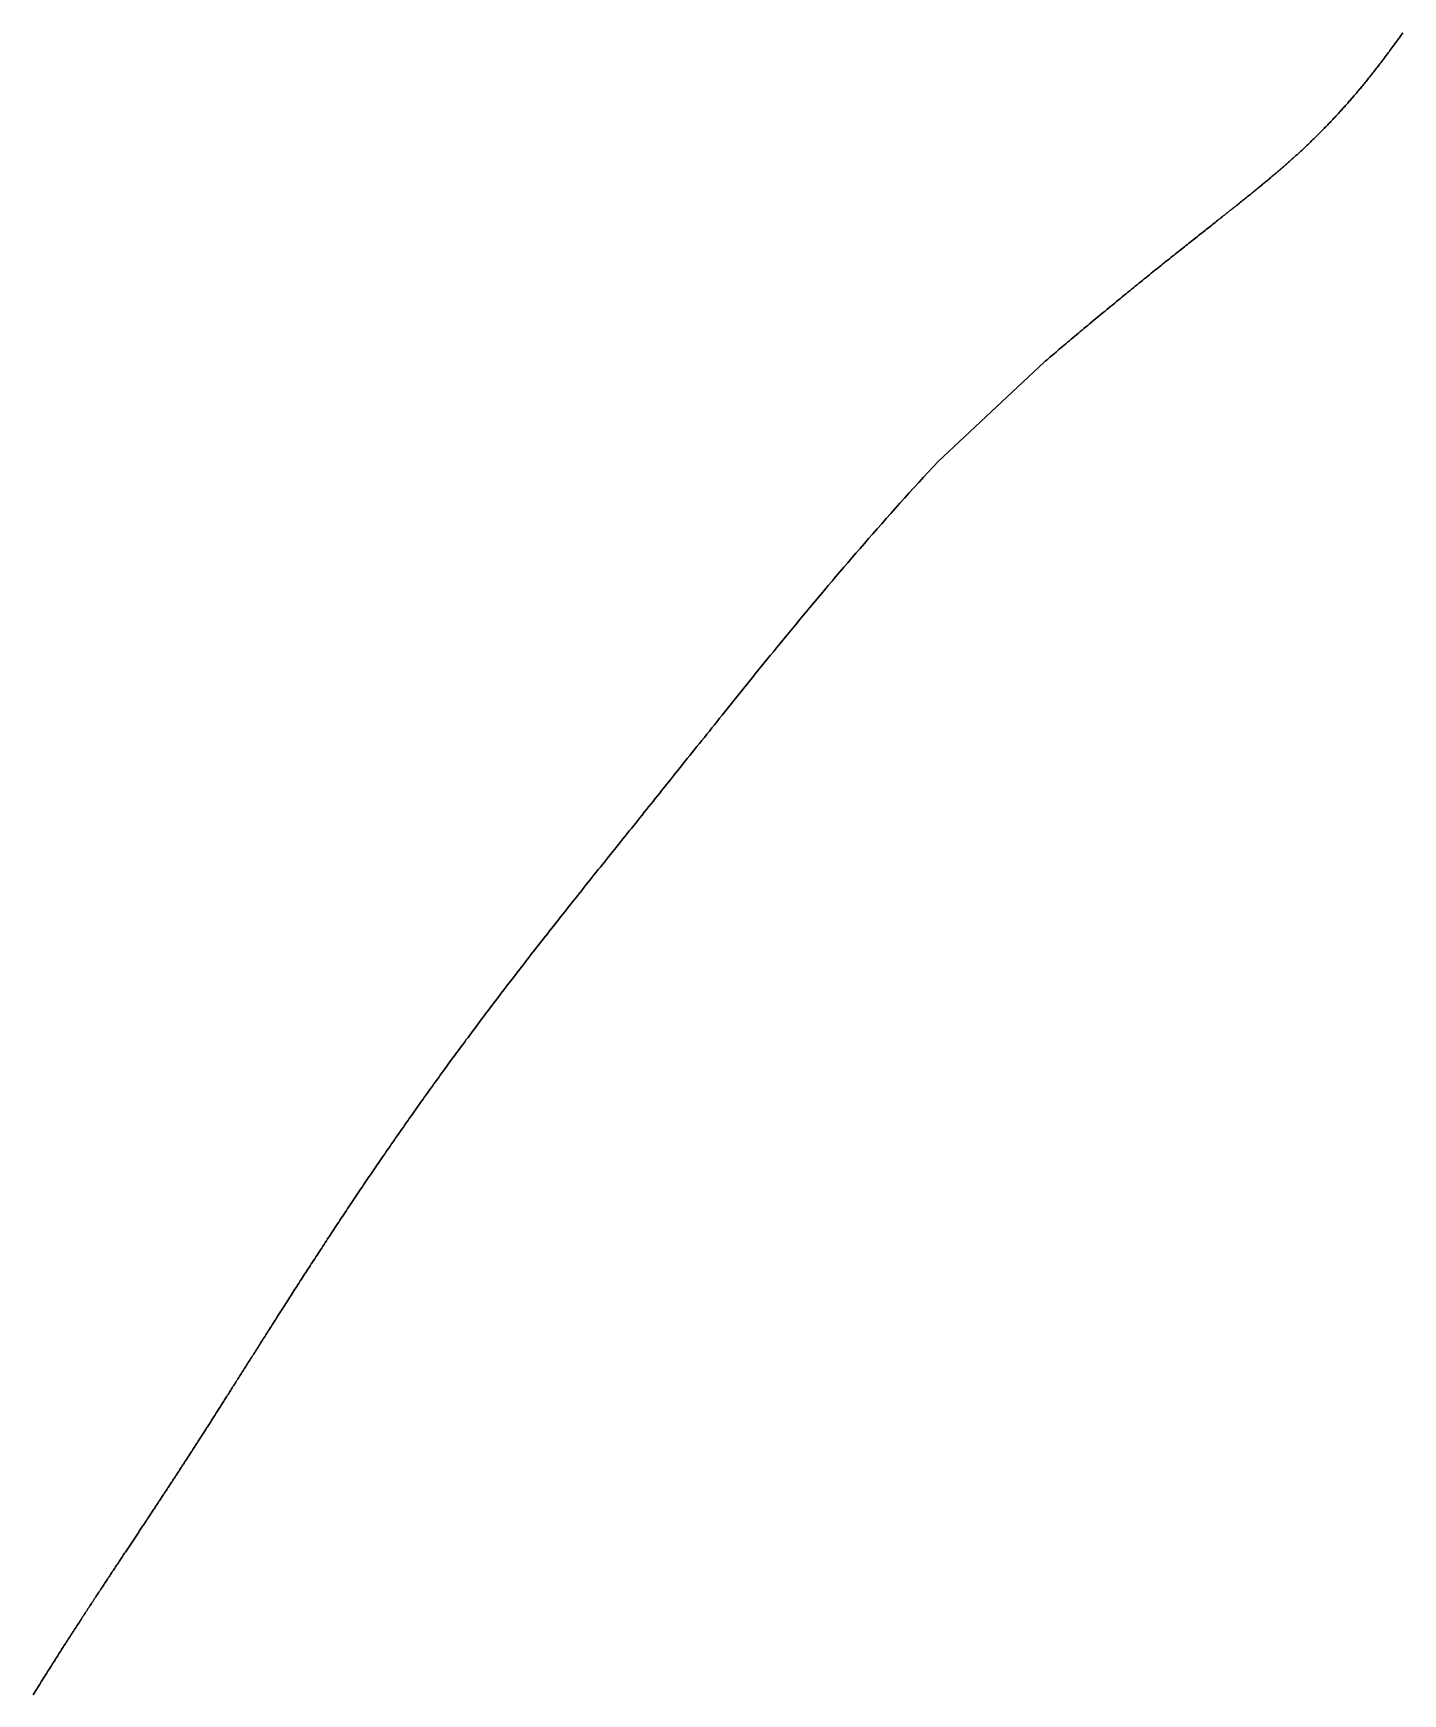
# Model space of a CAD drawing. Header units: inches. Extents: x 130170 to 284068, y 377793 to 804530.
# Drawn here: x 250802 to 250848.3, y 752117.7 to 752173.8 of the extents above; entities that cross this region are included whole.
import ezdxf

# ---------------------------------------------------------------- set-up
doc = ezdxf.new("R2010")
doc.units = ezdxf.units.IN
doc.header["$MEASUREMENT"] = 0
doc.layers.add('muni_il', color=7, linetype='Continuous')

msp = doc.modelspace()

# ---------------------------------------------------------------- linework, layer by layer
at = {"layer": 'muni_il'}
for points in [[(250848.29, 752173.815), (250848.255, 752173.767), (250848.221, 752173.719), (250848.187, 752173.671), (250848.153, 752173.624), (250848.12, 752173.577), (250848.086, 752173.531), (250848.053, 752173.485), (250848.02, 752173.44), (250847.987, 752173.394), (250847.954, 752173.35), (250847.922, 752173.305), (250847.889, 752173.261), (250847.857, 752173.218), (250847.825, 752173.175), (250847.794, 752173.132), (250847.762, 752173.09), (250847.731, 752173.047), (250847.699, 752173.006), (250847.668, 752172.965), (250847.637, 752172.923), (250847.606, 752172.883), (250847.576, 752172.843), (250847.545, 752172.803), (250847.515, 752172.763), (250847.485, 752172.724), (250847.455, 752172.685), (250847.425, 752172.646), (250847.395, 752172.608), (250847.366, 752172.57), (250847.336, 752172.533), (250847.307, 752172.495), (250847.278, 752172.458), (250847.249, 752172.421), (250847.22, 752172.385), (250847.191, 752172.349), (250847.163, 752172.313), (250847.134, 752172.277), (250847.106, 752172.242), (250847.077, 752172.207), (250847.049, 752172.172), (250847.021, 752172.138), (250846.993, 752172.104), (250846.966, 752172.07), (250846.938, 752172.036), (250846.91, 752172.003), (250846.883, 752171.97), (250846.855, 752171.937), (250846.828, 752171.904), (250846.801, 752171.871), (250846.774, 752171.839), (250846.747, 752171.807), (250846.72, 752171.776), (250846.693, 752171.744), (250846.667, 752171.713), (250846.64, 752171.682), (250846.614, 752171.651), (250846.587, 752171.62), (250846.561, 752171.59), (250846.535, 752171.56), (250846.509, 752171.529), (250846.483, 752171.5), (250846.457, 752171.47), (250846.431, 752171.441), (250846.405, 752171.411), (250846.379, 752171.382), (250846.354, 752171.353), (250846.328, 752171.325), (250846.302, 752171.296), (250846.277, 752171.268), (250846.252, 752171.24), (250846.226, 752171.212), (250846.201, 752171.184), (250846.176, 752171.156), (250846.151, 752171.129), (250846.126, 752171.102), (250846.101, 752171.074), (250846.076, 752171.047), (250846.051, 752171.021), (250846.026, 752170.994), (250846.002, 752170.967), (250845.977, 752170.941), (250845.952, 752170.915), (250845.928, 752170.888), (250845.903, 752170.862), (250845.879, 752170.837), (250845.854, 752170.811), (250845.83, 752170.785), (250845.805, 752170.76), (250845.781, 752170.734), (250845.757, 752170.709), (250845.733, 752170.684), (250845.708, 752170.659), (250845.684, 752170.634), (250845.66, 752170.609), (250845.636, 752170.585), (250845.612, 752170.56), (250845.588, 752170.536), (250845.564, 752170.511), (250845.54, 752170.487), (250845.516, 752170.463), (250845.492, 752170.439), (250845.468, 752170.415), (250845.444, 752170.391), (250845.421, 752170.367), (250845.397, 752170.344), (250845.373, 752170.32), (250845.349, 752170.297), (250845.325, 752170.273), (250845.301, 752170.25), (250845.278, 752170.227), (250845.254, 752170.203), (250845.23, 752170.18), (250845.206, 752170.157), (250845.183, 752170.134), (250845.159, 752170.111), (250845.135, 752170.088), (250845.111, 752170.065), (250845.087, 752170.043), (250845.063, 752170.02), (250845.04, 752169.997), (250845.016, 752169.975), (250844.992, 752169.952), (250844.968, 752169.93), (250844.944, 752169.907), (250844.92, 752169.885), (250844.896, 752169.862), (250844.872, 752169.84), (250844.848, 752169.818), (250844.824, 752169.795), (250844.8, 752169.773), (250844.776, 752169.751), (250844.751, 752169.728), (250844.727, 752169.706), (250844.703, 752169.684), (250844.678, 752169.662), (250844.654, 752169.64), (250844.629, 752169.617), (250844.605, 752169.595), (250844.58, 752169.573), (250844.555, 752169.551), (250844.531, 752169.529), (250844.506, 752169.507), (250844.481, 752169.484), (250844.456, 752169.462), (250844.431, 752169.44), (250844.406, 752169.418), (250844.381, 752169.395), (250844.355, 752169.373), (250844.33, 752169.351), (250844.304, 752169.328), (250844.279, 752169.306), (250844.253, 752169.284), (250844.227, 752169.261), (250844.201, 752169.239), (250844.175, 752169.216), (250844.149, 752169.194), (250844.123, 752169.171), (250844.096, 752169.148), (250844.07, 752169.126), (250844.043, 752169.103), (250844.016, 752169.08), (250843.99, 752169.057), (250843.962, 752169.034), (250843.935, 752169.011), (250843.908, 752168.988), (250843.88, 752168.965), (250843.853, 752168.942), (250843.825, 752168.919), (250843.797, 752168.895), (250843.769, 752168.872), (250843.741, 752168.848), (250843.713, 752168.824), (250843.684, 752168.801), (250843.655, 752168.777), (250843.626, 752168.753), (250843.597, 752168.729), (250843.568, 752168.705), (250843.539, 752168.681), (250843.509, 752168.656), (250843.479, 752168.632), (250843.449, 752168.607), (250843.419, 752168.582), (250843.389, 752168.558), (250843.358, 752168.533), (250843.327, 752168.508), (250843.296, 752168.482), (250843.265, 752168.457), (250843.234, 752168.432), (250843.202, 752168.406), (250843.171, 752168.38), (250843.139, 752168.354), (250843.106, 752168.328), (250843.074, 752168.302), (250843.041, 752168.276), (250843.008, 752168.249), (250842.975, 752168.223), (250842.942, 752168.196), (250842.908, 752168.169), (250842.874, 752168.142), (250842.84, 752168.114), (250842.806, 752168.087), (250842.771, 752168.059), (250842.736, 752168.032), (250842.701, 752168.004), (250842.666, 752167.976), (250842.63, 752167.947), (250842.595, 752167.919), (250842.559, 752167.89), (250842.522, 752167.861), (250842.486, 752167.832), (250842.449, 752167.803), (250842.412, 752167.773), (250842.374, 752167.743), (250842.336, 752167.713), (250842.298, 752167.683), (250842.26, 752167.653), (250842.221, 752167.622), (250842.183, 752167.591), (250842.143, 752167.56), (250842.104, 752167.529), (250842.064, 752167.498), (250842.024, 752167.466), (250841.984, 752167.434), (250841.943, 752167.402), (250841.902, 752167.369), (250841.861, 752167.336), (250841.819, 752167.303), (250841.777, 752167.27), (250841.735, 752167.237), (250841.692, 752167.203), (250841.649, 752167.169), (250841.605, 752167.135), (250841.562, 752167.1), (250841.518, 752167.065), (250841.474, 752167.03), (250841.429, 752166.995), (250841.384, 752166.959), (250841.338, 752166.923), (250841.292, 752166.886), (250841.246, 752166.85), (250841.2, 752166.813), (250841.153, 752166.775), (250841.105, 752166.738), (250841.058, 752166.7), (250841.01, 752166.662), (250840.961, 752166.623), (250840.912, 752166.584), (250840.863, 752166.545), (250840.813, 752166.505), (250840.763, 752166.466), (250840.712, 752166.425), (250840.662, 752166.385), (250840.61, 752166.344), (250840.558, 752166.302), (250840.506, 752166.26), (250840.454, 752166.218), (250840.4, 752166.176), (250840.347, 752166.133), (250840.293, 752166.09), (250840.239, 752166.046), (250840.184, 752166.002), (250840.129, 752165.958), (250840.073, 752165.913), (250840.017, 752165.868), (250839.96, 752165.823), (250839.903, 752165.777), (250839.846, 752165.73), (250839.788, 752165.684), (250839.73, 752165.637), (250839.671, 752165.589), (250839.612, 752165.541), (250839.553, 752165.493), (250839.493, 752165.445), (250839.433, 752165.396), (250839.372, 752165.347), (250839.311, 752165.297), (250839.249, 752165.247), (250839.187, 752165.197), (250839.125, 752165.146), (250839.063, 752165.095), (250839, 752165.044), (250838.937, 752164.992), (250838.873, 752164.941), (250838.81, 752164.888), (250838.746, 752164.836), (250838.681, 752164.784), (250838.617, 752164.731), (250838.552, 752164.678), (250838.487, 752164.624), (250838.422, 752164.571), (250838.357, 752164.517), (250838.292, 752164.464), (250838.227, 752164.41), (250838.161, 752164.356), (250838.096, 752164.302), (250838.031, 752164.248), (250837.965, 752164.194), (250837.9, 752164.14), (250837.835, 752164.086), (250837.77, 752164.032), (250837.706, 752163.979), (250837.641, 752163.925), (250837.577, 752163.872), (250837.513, 752163.819), (250837.45, 752163.766), (250837.387, 752163.713), (250837.324, 752163.661), (250837.262, 752163.609), (250837.201, 752163.557), (250837.14, 752163.506), (250837.079, 752163.455), (250837.02, 752163.405), (250836.961, 752163.355), (250836.902, 752163.306), (250836.845, 752163.257), (250836.788, 752163.209), (250836.732, 752163.162), (250836.677, 752163.115), (250836.622, 752163.069), (250836.569, 752163.023), (250836.516, 752162.978), (250836.465, 752162.934), (250836.414, 752162.89), (250836.363, 752162.847), (250836.314, 752162.805), (250836.265, 752162.763), (250836.217, 752162.721), (250836.17, 752162.681), (250832.588, 752159.326), (250832.257, 752158.97), (250832.093, 752158.792), (250831.93, 752158.615), (250831.768, 752158.438), (250831.608, 752158.261), (250831.449, 752158.085), (250831.291, 752157.91), (250831.135, 752157.736), (250830.98, 752157.563), (250830.828, 752157.391), (250830.677, 752157.22), (250830.527, 752157.05), (250830.38, 752156.882), (250830.234, 752156.716), (250830.09, 752156.55), (250829.947, 752156.386), (250829.807, 752156.224), (250829.668, 752156.063), (250829.531, 752155.903), (250829.395, 752155.746), (250829.262, 752155.589), (250829.13, 752155.434), (250828.999, 752155.281), (250828.871, 752155.129), (250828.744, 752154.978), (250828.619, 752154.83), (250828.495, 752154.682), (250828.373, 752154.536), (250828.252, 752154.392), (250828.133, 752154.249), (250828.015, 752154.107), (250827.899, 752153.967), (250827.784, 752153.828), (250827.67, 752153.691), (250827.558, 752153.555), (250827.447, 752153.42), (250827.338, 752153.287), (250827.23, 752153.155), (250827.122, 752153.024), (250827.017, 752152.894), (250826.912, 752152.766), (250826.809, 752152.639), (250826.706, 752152.513), (250826.605, 752152.388), (250826.505, 752152.264), (250826.405, 752152.142), (250826.307, 752152.02), (250826.21, 752151.9), (250826.114, 752151.781), (250826.018, 752151.662), (250825.924, 752151.545), (250825.83, 752151.429), (250825.737, 752151.314), (250825.645, 752151.199), (250825.554, 752151.086), (250825.464, 752150.973), (250825.374, 752150.862), (250825.285, 752150.751), (250825.197, 752150.641), (250825.11, 752150.532), (250825.023, 752150.423), (250824.937, 752150.316), (250824.851, 752150.209), (250824.766, 752150.103), (250824.682, 752149.998), (250824.598, 752149.893), (250824.515, 752149.789), (250824.433, 752149.686), (250824.35, 752149.584), (250824.269, 752149.482), (250824.188, 752149.38), (250824.107, 752149.28), (250824.027, 752149.18), (250823.948, 752149.08), (250823.868, 752148.981), (250823.79, 752148.883), (250823.711, 752148.785), (250823.633, 752148.688), (250823.556, 752148.591), (250823.479, 752148.495), (250823.402, 752148.399), (250823.325, 752148.304), (250823.249, 752148.209), (250823.173, 752148.114), (250823.098, 752148.02), (250823.023, 752147.927), (250822.948, 752147.833), (250822.874, 752147.741), (250822.8, 752147.648), (250822.726, 752147.556), (250822.653, 752147.465), (250822.579, 752147.373), (250822.506, 752147.282), (250822.434, 752147.192), (250822.361, 752147.102), (250822.289, 752147.012), (250822.217, 752146.922), (250822.145, 752146.833), (250822.074, 752146.744), (250822.003, 752146.655), (250821.932, 752146.567), (250821.861, 752146.479), (250821.791, 752146.391), (250821.721, 752146.303), (250821.651, 752146.216), (250821.581, 752146.129), (250821.511, 752146.042), (250821.442, 752145.956), (250821.373, 752145.869), (250821.304, 752145.783), (250821.235, 752145.698), (250821.167, 752145.612), (250821.098, 752145.527), (250821.03, 752145.441), (250820.962, 752145.357), (250820.894, 752145.272), (250820.827, 752145.187), (250820.759, 752145.103), (250820.692, 752145.019), (250820.625, 752144.935), (250820.559, 752144.851), (250820.492, 752144.768), (250820.425, 752144.684), (250820.359, 752144.601), (250820.293, 752144.518), (250820.227, 752144.435), (250820.162, 752144.353), (250820.096, 752144.27), (250820.031, 752144.188), (250819.966, 752144.105), (250819.901, 752144.023), (250819.836, 752143.942), (250819.771, 752143.86), (250819.707, 752143.778), (250819.643, 752143.697), (250819.579, 752143.616), (250819.515, 752143.535), (250819.451, 752143.454), (250819.387, 752143.373), (250819.324, 752143.292), (250819.261, 752143.212), (250819.197, 752143.131), (250819.135, 752143.051), (250819.072, 752142.971), (250819.009, 752142.891), (250818.947, 752142.811), (250818.884, 752142.731), (250818.822, 752142.652), (250818.761, 752142.572), (250818.699, 752142.493), (250818.637, 752142.413), (250818.576, 752142.334), (250818.514, 752142.255), (250818.453, 752142.176), (250818.392, 752142.098), (250818.332, 752142.019), (250818.271, 752141.94), (250818.211, 752141.862), (250818.15, 752141.784), (250818.09, 752141.705), (250818.03, 752141.627), (250817.97, 752141.549), (250817.911, 752141.471), (250817.851, 752141.393), (250817.792, 752141.316), (250817.733, 752141.238), (250817.674, 752141.16), (250817.615, 752141.083), (250817.556, 752141.006), (250817.497, 752140.928), (250817.439, 752140.851), (250817.381, 752140.774), (250817.323, 752140.697), (250817.265, 752140.62), (250817.207, 752140.544), (250817.149, 752140.467), (250817.092, 752140.39), (250817.035, 752140.314), (250816.977, 752140.238), (250816.92, 752140.161), (250816.863, 752140.085), (250816.807, 752140.009), (250816.75, 752139.933), (250816.694, 752139.857), (250816.637, 752139.781), (250816.581, 752139.705), (250816.525, 752139.63), (250816.469, 752139.554), (250816.414, 752139.479), (250816.358, 752139.403), (250816.303, 752139.328), (250816.248, 752139.253), (250816.192, 752139.178), (250816.137, 752139.103), (250816.083, 752139.028), (250816.028, 752138.953), (250815.974, 752138.878), (250815.919, 752138.803), (250815.865, 752138.729), (250815.811, 752138.654), (250815.757, 752138.58), (250815.703, 752138.505), (250815.65, 752138.431), (250815.596, 752138.357), (250815.543, 752138.283), (250815.49, 752138.209), (250815.437, 752138.135), (250815.384, 752138.062), (250815.331, 752137.988), (250815.278, 752137.914), (250815.226, 752137.841), (250815.174, 752137.768), (250815.122, 752137.694), (250815.07, 752137.621), (250815.018, 752137.548), (250814.966, 752137.475), (250814.915, 752137.403), (250814.863, 752137.33), (250814.812, 752137.257), (250814.761, 752137.185), (250814.71, 752137.112), (250814.659, 752137.04), (250814.609, 752136.968), (250814.558, 752136.896), (250814.508, 752136.824), (250814.457, 752136.752), (250814.407, 752136.681), (250814.358, 752136.609), (250814.308, 752136.538), (250814.258, 752136.466), (250814.209, 752136.395), (250814.16, 752136.324), (250814.111, 752136.253), (250814.062, 752136.183), (250814.013, 752136.112), (250813.964, 752136.041), (250813.916, 752135.971), (250813.867, 752135.901), (250813.819, 752135.831), (250813.771, 752135.761), (250813.724, 752135.691), (250813.676, 752135.621), (250813.628, 752135.552), (250813.581, 752135.483), (250813.534, 752135.414), (250813.487, 752135.344), (250813.44, 752135.276), (250813.393, 752135.207), (250813.347, 752135.138), (250813.301, 752135.07), (250813.254, 752135.002), (250813.208, 752134.934), (250813.163, 752134.866), (250813.117, 752134.798), (250813.071, 752134.731), (250813.026, 752134.663), (250812.981, 752134.596), (250812.936, 752134.529), (250812.891, 752134.463), (250812.847, 752134.396), (250812.802, 752134.329), (250812.758, 752134.263), (250812.714, 752134.197), (250812.67, 752134.131), (250812.626, 752134.066), (250812.582, 752134), (250812.539, 752133.935), (250812.496, 752133.87), (250812.453, 752133.805), (250812.41, 752133.74), (250812.367, 752133.676), (250812.325, 752133.612), (250812.282, 752133.548), (250812.24, 752133.484), (250812.198, 752133.42), (250812.156, 752133.357), (250812.115, 752133.294), (250812.073, 752133.231), (250812.032, 752133.168), (250811.991, 752133.106), (250811.95, 752133.044), (250811.909, 752132.982), (250811.869, 752132.92), (250811.829, 752132.858), (250811.789, 752132.797), (250811.749, 752132.736), (250811.709, 752132.675), (250811.669, 752132.614), (250811.63, 752132.554), (250811.591, 752132.494), (250811.552, 752132.434), (250811.513, 752132.374), (250811.474, 752132.315), (250811.435, 752132.255), (250811.397, 752132.197), (250811.359, 752132.138), (250811.321, 752132.079), (250811.284, 752132.021), (250811.246, 752131.963), (250811.209, 752131.905), (250811.171, 752131.848), (250811.134, 752131.791), (250811.098, 752131.734), (250811.061, 752131.677), (250811.025, 752131.621), (250810.988, 752131.564), (250810.952, 752131.508), (250810.916, 752131.453), (250810.881, 752131.397), (250810.845, 752131.342), (250810.81, 752131.287), (250810.775, 752131.232), (250810.74, 752131.178), (250810.705, 752131.124), (250810.67, 752131.07), (250810.636, 752131.016), (250810.602, 752130.963), (250810.568, 752130.91), (250810.534, 752130.857), (250810.5, 752130.804), (250810.467, 752130.752), (250810.433, 752130.7), (250810.4, 752130.648), (250810.367, 752130.596), (250810.334, 752130.545), (250810.302, 752130.494), (250810.269, 752130.443), (250810.237, 752130.392), (250810.205, 752130.342), (250810.173, 752130.292), (250810.141, 752130.242), (250810.11, 752130.192), (250810.078, 752130.143), (250810.047, 752130.094), (250810.016, 752130.045), (250809.985, 752129.996), (250809.954, 752129.948), (250809.924, 752129.9), (250809.893, 752129.852), (250809.863, 752129.804), (250809.833, 752129.757), (250809.803, 752129.71), (250809.773, 752129.663), (250809.744, 752129.616), (250809.714, 752129.57), (250809.685, 752129.524), (250809.656, 752129.478), (250809.627, 752129.432), (250809.598, 752129.387), (250809.569, 752129.342), (250809.541, 752129.297), (250809.512, 752129.252), (250809.484, 752129.207), (250809.456, 752129.163), (250809.428, 752129.119), (250809.4, 752129.075), (250809.373, 752129.032), (250809.345, 752128.988), (250809.318, 752128.945), (250809.291, 752128.902), (250809.264, 752128.86), (250809.237, 752128.817), (250809.21, 752128.775), (250809.183, 752128.733), (250809.157, 752128.691), (250809.131, 752128.649), (250809.104, 752128.608), (250809.078, 752128.567), (250809.052, 752128.526), (250809.026, 752128.485), (250809.001, 752128.444), (250808.975, 752128.404), (250808.95, 752128.364), (250808.924, 752128.324), (250808.899, 752128.284), (250808.874, 752128.244), (250808.849, 752128.205), (250808.824, 752128.166), (250808.799, 752128.126), (250808.775, 752128.088), (250808.75, 752128.049), (250808.726, 752128.011), (250808.702, 752127.972), (250808.677, 752127.934), (250808.653, 752127.896), (250808.629, 752127.858), (250808.605, 752127.821), (250808.582, 752127.783), (250808.558, 752127.746), (250808.535, 752127.709), (250808.511, 752127.672), (250808.488, 752127.635), (250808.465, 752127.599), (250808.441, 752127.562), (250808.418, 752127.526), (250808.395, 752127.49), (250808.372, 752127.454), (250808.35, 752127.418), (250808.327, 752127.382), (250808.305, 752127.347), (250808.282, 752127.311), (250808.26, 752127.276), (250808.237, 752127.241), (250808.215, 752127.206), (250808.193, 752127.171), (250808.171, 752127.136), (250808.149, 752127.102), (250808.127, 752127.067), (250808.105, 752127.033), (250808.083, 752126.999), (250808.061, 752126.965), (250808.04, 752126.931), (250808.018, 752126.897), (250807.996, 752126.863), (250807.975, 752126.83), (250807.954, 752126.796), (250807.932, 752126.763), (250807.911, 752126.729), (250807.89, 752126.696), (250807.869, 752126.663), (250807.848, 752126.63), (250807.827, 752126.597), (250807.806, 752126.565), (250807.785, 752126.532), (250807.764, 752126.499), (250807.743, 752126.467), (250807.722, 752126.434), (250807.701, 752126.402), (250807.681, 752126.37), (250807.66, 752126.338), (250807.64, 752126.306), (250807.619, 752126.274), (250807.599, 752126.242), (250807.578, 752126.21), (250807.558, 752126.178), (250807.537, 752126.147), (250807.517, 752126.115), (250807.497, 752126.084), (250807.476, 752126.052), (250807.456, 752126.021), (250807.436, 752125.989), (250807.416, 752125.958), (250807.396, 752125.927), (250807.376, 752125.896), (250807.355, 752125.865), (250807.335, 752125.834), (250807.315, 752125.803), (250807.295, 752125.772), (250807.275, 752125.741), (250807.255, 752125.71), (250807.235, 752125.679), (250807.216, 752125.648), (250807.196, 752125.617), (250807.176, 752125.587), (250807.156, 752125.556), (250807.136, 752125.525), (250807.116, 752125.495), (250807.096, 752125.464), (250807.076, 752125.434), (250807.057, 752125.403), (250807.037, 752125.373), (250807.017, 752125.342), (250806.997, 752125.312), (250806.977, 752125.281), (250806.957, 752125.251), (250806.938, 752125.22), (250806.918, 752125.19), (250806.898, 752125.16), (250806.878, 752125.129), (250806.858, 752125.099), (250806.838, 752125.068), (250806.819, 752125.038), (250806.799, 752125.008), (250806.779, 752124.977), (250806.759, 752124.947), (250806.739, 752124.917), (250806.72, 752124.886), (250806.7, 752124.856), (250806.68, 752124.826), (250806.66, 752124.795), (250806.64, 752124.765), (250806.62, 752124.734), (250806.6, 752124.704), (250806.58, 752124.673), (250806.56, 752124.643), (250806.54, 752124.612), (250806.52, 752124.582), (250806.5, 752124.551), (250806.48, 752124.521), (250806.46, 752124.49), (250806.44, 752124.46), (250806.42, 752124.429), (250806.4, 752124.398), (250806.379, 752124.368), (250806.359, 752124.337), (250806.339, 752124.306), (250806.319, 752124.275), (250806.298, 752124.245), (250806.278, 752124.214), (250806.258, 752124.183), (250806.237, 752124.152), (250806.217, 752124.121), (250806.196, 752124.09), (250806.176, 752124.059), (250806.155, 752124.027), (250806.135, 752123.996), (250806.114, 752123.965), (250806.093, 752123.934), (250806.073, 752123.902), (250806.052, 752123.871), (250806.031, 752123.84), (250806.01, 752123.808), (250805.989, 752123.776), (250805.968, 752123.745), (250805.948, 752123.713), (250805.927, 752123.681), (250805.905, 752123.65), (250805.884, 752123.618), (250805.863, 752123.586), (250805.842, 752123.554), (250805.821, 752123.522), (250805.8, 752123.49), (250805.778, 752123.457), (250805.757, 752123.425), (250805.735, 752123.393), (250805.714, 752123.36), (250805.692, 752123.328), (250805.671, 752123.295), (250805.649, 752123.263), (250805.627, 752123.23), (250805.605, 752123.197), (250805.584, 752123.164), (250805.562, 752123.131), (250805.54, 752123.098), (250805.518, 752123.065), (250805.496, 752123.032), (250805.474, 752122.998), (250805.452, 752122.965), (250805.429, 752122.932), (250805.407, 752122.898), (250805.385, 752122.864), (250805.362, 752122.831), (250805.34, 752122.797), (250805.317, 752122.763), (250805.295, 752122.729), (250805.272, 752122.694), (250805.249, 752122.66), (250805.226, 752122.626), (250805.204, 752122.592), (250805.181, 752122.557), (250805.158, 752122.522), (250805.135, 752122.488), (250805.112, 752122.453), (250805.088, 752122.418), (250805.065, 752122.383), (250805.042, 752122.348), (250805.018, 752122.312), (250804.995, 752122.277), (250804.971, 752122.242), (250804.948, 752122.206), (250804.924, 752122.17), (250804.9, 752122.135), (250804.876, 752122.099), (250804.853, 752122.062), (250804.829, 752122.026), (250804.805, 752121.99), (250804.781, 752121.954), (250804.756, 752121.917), (250804.732, 752121.881), (250804.708, 752121.844), (250804.683, 752121.807), (250804.659, 752121.77), (250804.634, 752121.733), (250804.61, 752121.696), (250804.585, 752121.658), (250804.56, 752121.621), (250804.535, 752121.583), (250804.51, 752121.545), (250804.485, 752121.508), (250804.46, 752121.47), (250804.435, 752121.431), (250804.41, 752121.393), (250804.384, 752121.355), (250804.359, 752121.316), (250804.334, 752121.278), (250804.308, 752121.239), (250804.282, 752121.2), (250804.257, 752121.161), (250804.231, 752121.122), (250804.205, 752121.082), (250804.179, 752121.043), (250804.153, 752121.003), (250804.126, 752120.963), (250804.1, 752120.923), (250804.074, 752120.883), (250804.048, 752120.843), (250804.021, 752120.803), (250803.994, 752120.762), (250803.968, 752120.721), (250803.941, 752120.68), (250803.914, 752120.639), (250803.887, 752120.598), (250803.86, 752120.557), (250803.833, 752120.515), (250803.806, 752120.474), (250803.779, 752120.432), (250803.751, 752120.39), (250803.724, 752120.348), (250803.696, 752120.306), (250803.669, 752120.263), (250803.641, 752120.221), (250803.613, 752120.178), (250803.585, 752120.135), (250803.557, 752120.092), (250803.529, 752120.048), (250803.501, 752120.005), (250803.473, 752119.961), (250803.444, 752119.918), (250803.416, 752119.874), (250803.387, 752119.829), (250803.358, 752119.785), (250803.33, 752119.741), (250803.301, 752119.696), (250803.272, 752119.651), (250803.243, 752119.606), (250803.214, 752119.561), (250803.184, 752119.515), (250803.155, 752119.469), (250803.126, 752119.424), (250803.096, 752119.378), (250803.066, 752119.332), (250803.037, 752119.285), (250803.007, 752119.238), (250802.977, 752119.192), (250802.947, 752119.145), (250802.917, 752119.097), (250802.887, 752119.05), (250802.856, 752119.002), (250802.826, 752118.955), (250802.795, 752118.907), (250802.765, 752118.858), (250802.734, 752118.81), (250802.703, 752118.761), (250802.672, 752118.712), (250802.641, 752118.663), (250802.61, 752118.614), (250802.579, 752118.565), (250802.547, 752118.515), (250802.516, 752118.465), (250802.484, 752118.415), (250802.453, 752118.364), (250802.421, 752118.314), (250802.389, 752118.263), (250802.357, 752118.212), (250802.325, 752118.161), (250802.292, 752118.109), (250802.26, 752118.057), (250802.228, 752118.005), (250802.195, 752117.953), (250802.162, 752117.9), (250802.13, 752117.848), (250802.097, 752117.795), (250802.064, 752117.742), (250802.031, 752117.688), (250801.998, 752117.635)], [(250801.998, 752117.635), (250802.031, 752117.688), (250802.064, 752117.742), (250802.097, 752117.795), (250802.13, 752117.848), (250802.162, 752117.9), (250802.195, 752117.953), (250802.228, 752118.005), (250802.26, 752118.057), (250802.292, 752118.109), (250802.325, 752118.161), (250802.357, 752118.212), (250802.389, 752118.263), (250802.421, 752118.314), (250802.453, 752118.364), (250802.484, 752118.415), (250802.516, 752118.465), (250802.547, 752118.515), (250802.579, 752118.565), (250802.61, 752118.614), (250802.641, 752118.663), (250802.672, 752118.712), (250802.703, 752118.761), (250802.734, 752118.81), (250802.765, 752118.858), (250802.795, 752118.907), (250802.826, 752118.955), (250802.856, 752119.002), (250802.887, 752119.05), (250802.917, 752119.097), (250802.947, 752119.145), (250802.977, 752119.192), (250803.007, 752119.238), (250803.037, 752119.285), (250803.066, 752119.332), (250803.096, 752119.378), (250803.126, 752119.424), (250803.155, 752119.469), (250803.184, 752119.515), (250803.214, 752119.561), (250803.243, 752119.606), (250803.272, 752119.651), (250803.301, 752119.696), (250803.33, 752119.741), (250803.358, 752119.785), (250803.387, 752119.829), (250803.416, 752119.874), (250803.444, 752119.918), (250803.473, 752119.961), (250803.501, 752120.005), (250803.529, 752120.048), (250803.557, 752120.092), (250803.585, 752120.135), (250803.613, 752120.178), (250803.641, 752120.221), (250803.669, 752120.263), (250803.696, 752120.306), (250803.724, 752120.348), (250803.751, 752120.39), (250803.779, 752120.432), (250803.806, 752120.474), (250803.833, 752120.515), (250803.86, 752120.557), (250803.887, 752120.598), (250803.914, 752120.639), (250803.941, 752120.68), (250803.968, 752120.721), (250803.994, 752120.762), (250804.021, 752120.803), (250804.048, 752120.843), (250804.074, 752120.883), (250804.1, 752120.923), (250804.126, 752120.963), (250804.153, 752121.003), (250804.179, 752121.043), (250804.205, 752121.082), (250804.231, 752121.122), (250804.257, 752121.161), (250804.282, 752121.2), (250804.308, 752121.239), (250804.334, 752121.278), (250804.359, 752121.316), (250804.384, 752121.355), (250804.41, 752121.393), (250804.435, 752121.431), (250804.46, 752121.47), (250804.485, 752121.508), (250804.51, 752121.545), (250804.535, 752121.583), (250804.56, 752121.621), (250804.585, 752121.658), (250804.61, 752121.696), (250804.634, 752121.733), (250804.659, 752121.77), (250804.683, 752121.807), (250804.708, 752121.844), (250804.732, 752121.881), (250804.756, 752121.917), (250804.781, 752121.954), (250804.805, 752121.99), (250804.829, 752122.026), (250804.853, 752122.062), (250804.876, 752122.099), (250804.9, 752122.135), (250804.924, 752122.17), (250804.948, 752122.206), (250804.971, 752122.242), (250804.995, 752122.277), (250805.018, 752122.312), (250805.042, 752122.348), (250805.065, 752122.383), (250805.088, 752122.418), (250805.112, 752122.453), (250805.135, 752122.488), (250805.158, 752122.522), (250805.181, 752122.557), (250805.204, 752122.592), (250805.226, 752122.626), (250805.249, 752122.66), (250805.272, 752122.694), (250805.295, 752122.729), (250805.317, 752122.763), (250805.34, 752122.797), (250805.362, 752122.831), (250805.385, 752122.864), (250805.407, 752122.898), (250805.429, 752122.932), (250805.452, 752122.965), (250805.474, 752122.998), (250805.496, 752123.032), (250805.518, 752123.065), (250805.54, 752123.098), (250805.562, 752123.131), (250805.584, 752123.164), (250805.605, 752123.197), (250805.627, 752123.23), (250805.649, 752123.263), (250805.671, 752123.295), (250805.692, 752123.328), (250805.714, 752123.36), (250805.735, 752123.393), (250805.757, 752123.425), (250805.778, 752123.457), (250805.8, 752123.49), (250805.821, 752123.522), (250805.842, 752123.554), (250805.863, 752123.586), (250805.884, 752123.618), (250805.905, 752123.65), (250805.927, 752123.681), (250805.948, 752123.713), (250805.968, 752123.745), (250805.989, 752123.776), (250806.01, 752123.808), (250806.031, 752123.84), (250806.052, 752123.871), (250806.073, 752123.902), (250806.093, 752123.934), (250806.114, 752123.965), (250806.135, 752123.996), (250806.155, 752124.027), (250806.176, 752124.059), (250806.196, 752124.09), (250806.217, 752124.121), (250806.237, 752124.152), (250806.258, 752124.183), (250806.278, 752124.214), (250806.298, 752124.245), (250806.319, 752124.275), (250806.339, 752124.306), (250806.359, 752124.337), (250806.379, 752124.368), (250806.4, 752124.398), (250806.42, 752124.429), (250806.44, 752124.46), (250806.46, 752124.49), (250806.48, 752124.521), (250806.5, 752124.551), (250806.52, 752124.582), (250806.54, 752124.612), (250806.56, 752124.643), (250806.58, 752124.673), (250806.6, 752124.704), (250806.62, 752124.734), (250806.64, 752124.765), (250806.66, 752124.795), (250806.68, 752124.826), (250806.7, 752124.856), (250806.72, 752124.886), (250806.739, 752124.917), (250806.759, 752124.947), (250806.779, 752124.977), (250806.799, 752125.008), (250806.819, 752125.038), (250806.838, 752125.068), (250806.858, 752125.099), (250806.878, 752125.129), (250806.898, 752125.16), (250806.918, 752125.19), (250806.938, 752125.22), (250806.957, 752125.251), (250806.977, 752125.281), (250806.997, 752125.312), (250807.017, 752125.342), (250807.037, 752125.373), (250807.057, 752125.403), (250807.076, 752125.434), (250807.096, 752125.464), (250807.116, 752125.495), (250807.136, 752125.525), (250807.156, 752125.556), (250807.176, 752125.587), (250807.196, 752125.617), (250807.216, 752125.648), (250807.235, 752125.679), (250807.255, 752125.71), (250807.275, 752125.741), (250807.295, 752125.772), (250807.315, 752125.803), (250807.335, 752125.834), (250807.355, 752125.865), (250807.376, 752125.896), (250807.396, 752125.927), (250807.416, 752125.958), (250807.436, 752125.989), (250807.456, 752126.021), (250807.476, 752126.052), (250807.497, 752126.084), (250807.517, 752126.115), (250807.537, 752126.147), (250807.558, 752126.178), (250807.578, 752126.21), (250807.599, 752126.242), (250807.619, 752126.274), (250807.64, 752126.306), (250807.66, 752126.338), (250807.681, 752126.37), (250807.701, 752126.402), (250807.722, 752126.434), (250807.743, 752126.467), (250807.764, 752126.499), (250807.785, 752126.532), (250807.806, 752126.565), (250807.827, 752126.597), (250807.848, 752126.63), (250807.869, 752126.663), (250807.89, 752126.696), (250807.911, 752126.729), (250807.932, 752126.763), (250807.954, 752126.796), (250807.975, 752126.83), (250807.996, 752126.863), (250808.018, 752126.897), (250808.04, 752126.931), (250808.061, 752126.965), (250808.083, 752126.999), (250808.105, 752127.033), (250808.127, 752127.067), (250808.149, 752127.102), (250808.171, 752127.136), (250808.193, 752127.171), (250808.215, 752127.206), (250808.237, 752127.241), (250808.26, 752127.276), (250808.282, 752127.311), (250808.305, 752127.347), (250808.327, 752127.382), (250808.35, 752127.418), (250808.372, 752127.454), (250808.395, 752127.49), (250808.418, 752127.526), (250808.441, 752127.562), (250808.465, 752127.599), (250808.488, 752127.635), (250808.511, 752127.672), (250808.535, 752127.709), (250808.558, 752127.746), (250808.582, 752127.783), (250808.605, 752127.821), (250808.629, 752127.858), (250808.653, 752127.896), (250808.677, 752127.934), (250808.702, 752127.972), (250808.726, 752128.011), (250808.75, 752128.049), (250808.775, 752128.088), (250808.799, 752128.126), (250808.824, 752128.166), (250808.849, 752128.205), (250808.874, 752128.244), (250808.899, 752128.284), (250808.924, 752128.324), (250808.95, 752128.364), (250808.975, 752128.404), (250809.001, 752128.444), (250809.026, 752128.485), (250809.052, 752128.526), (250809.078, 752128.567), (250809.104, 752128.608), (250809.131, 752128.649), (250809.157, 752128.691), (250809.183, 752128.733), (250809.21, 752128.775), (250809.237, 752128.817), (250809.264, 752128.86), (250809.291, 752128.902), (250809.318, 752128.945), (250809.345, 752128.988), (250809.373, 752129.032), (250809.4, 752129.075), (250809.428, 752129.119), (250809.456, 752129.163), (250809.484, 752129.207), (250809.512, 752129.252), (250809.541, 752129.297), (250809.569, 752129.342), (250809.598, 752129.387), (250809.627, 752129.432), (250809.656, 752129.478), (250809.685, 752129.524), (250809.714, 752129.57), (250809.744, 752129.616), (250809.773, 752129.663), (250809.803, 752129.71), (250809.833, 752129.757), (250809.863, 752129.804), (250809.893, 752129.852), (250809.924, 752129.9), (250809.954, 752129.948), (250809.985, 752129.996), (250810.016, 752130.045), (250810.047, 752130.094), (250810.078, 752130.143), (250810.11, 752130.192), (250810.141, 752130.242), (250810.173, 752130.292), (250810.205, 752130.342), (250810.237, 752130.392), (250810.269, 752130.443), (250810.302, 752130.494), (250810.334, 752130.545), (250810.367, 752130.596), (250810.4, 752130.648), (250810.433, 752130.7), (250810.467, 752130.752), (250810.5, 752130.804), (250810.534, 752130.857), (250810.568, 752130.91), (250810.602, 752130.963), (250810.636, 752131.016), (250810.67, 752131.07), (250810.705, 752131.124), (250810.74, 752131.178), (250810.775, 752131.232), (250810.81, 752131.287), (250810.845, 752131.342), (250810.881, 752131.397), (250810.916, 752131.453), (250810.952, 752131.508), (250810.988, 752131.564), (250811.025, 752131.621), (250811.061, 752131.677), (250811.098, 752131.734), (250811.134, 752131.791), (250811.171, 752131.848), (250811.209, 752131.905), (250811.246, 752131.963), (250811.284, 752132.021), (250811.321, 752132.079), (250811.359, 752132.138), (250811.397, 752132.197), (250811.435, 752132.255), (250811.474, 752132.315), (250811.513, 752132.374), (250811.552, 752132.434), (250811.591, 752132.494), (250811.63, 752132.554), (250811.669, 752132.614), (250811.709, 752132.675), (250811.749, 752132.736), (250811.789, 752132.797), (250811.829, 752132.858), (250811.869, 752132.92), (250811.909, 752132.982), (250811.95, 752133.044), (250811.991, 752133.106), (250812.032, 752133.168), (250812.073, 752133.231), (250812.115, 752133.294), (250812.156, 752133.357), (250812.198, 752133.42), (250812.24, 752133.484), (250812.282, 752133.548), (250812.325, 752133.612), (250812.367, 752133.676), (250812.41, 752133.74), (250812.453, 752133.805), (250812.496, 752133.87), (250812.539, 752133.935), (250812.582, 752134), (250812.626, 752134.066), (250812.67, 752134.131), (250812.714, 752134.197), (250812.758, 752134.263), (250812.802, 752134.329), (250812.847, 752134.396), (250812.891, 752134.463), (250812.936, 752134.529), (250812.981, 752134.596), (250813.026, 752134.663), (250813.071, 752134.731), (250813.117, 752134.798), (250813.163, 752134.866), (250813.208, 752134.934), (250813.254, 752135.002), (250813.301, 752135.07), (250813.347, 752135.138), (250813.393, 752135.207), (250813.44, 752135.276), (250813.487, 752135.344), (250813.534, 752135.414), (250813.581, 752135.483), (250813.628, 752135.552), (250813.676, 752135.621), (250813.724, 752135.691), (250813.771, 752135.761), (250813.819, 752135.831), (250813.867, 752135.901), (250813.916, 752135.971), (250813.964, 752136.041), (250814.013, 752136.112), (250814.062, 752136.183), (250814.111, 752136.253), (250814.16, 752136.324), (250814.209, 752136.395), (250814.258, 752136.466), (250814.308, 752136.538), (250814.358, 752136.609), (250814.407, 752136.681), (250814.457, 752136.752), (250814.508, 752136.824), (250814.558, 752136.896), (250814.609, 752136.968), (250814.659, 752137.04), (250814.71, 752137.112), (250814.761, 752137.185), (250814.812, 752137.257), (250814.863, 752137.33), (250814.915, 752137.403), (250814.966, 752137.475), (250815.018, 752137.548), (250815.07, 752137.621), (250815.122, 752137.694), (250815.174, 752137.768), (250815.226, 752137.841), (250815.278, 752137.914), (250815.331, 752137.988), (250815.384, 752138.062), (250815.437, 752138.135), (250815.49, 752138.209), (250815.543, 752138.283), (250815.596, 752138.357), (250815.65, 752138.431), (250815.703, 752138.505), (250815.757, 752138.58), (250815.811, 752138.654), (250815.865, 752138.729), (250815.919, 752138.803), (250815.974, 752138.878), (250816.028, 752138.953), (250816.083, 752139.028), (250816.137, 752139.103), (250816.192, 752139.178), (250816.248, 752139.253), (250816.303, 752139.328), (250816.358, 752139.403), (250816.414, 752139.479), (250816.469, 752139.554), (250816.525, 752139.63), (250816.581, 752139.705), (250816.637, 752139.781), (250816.694, 752139.857), (250816.75, 752139.933), (250816.807, 752140.009), (250816.863, 752140.085), (250816.92, 752140.161), (250816.977, 752140.238), (250817.035, 752140.314), (250817.092, 752140.39), (250817.149, 752140.467), (250817.207, 752140.544), (250817.265, 752140.62), (250817.323, 752140.697), (250817.381, 752140.774), (250817.439, 752140.851), (250817.497, 752140.928), (250817.556, 752141.006), (250817.615, 752141.083), (250817.674, 752141.16), (250817.733, 752141.238), (250817.792, 752141.316), (250817.851, 752141.393), (250817.911, 752141.471), (250817.97, 752141.549), (250818.03, 752141.627), (250818.09, 752141.705), (250818.15, 752141.784), (250818.211, 752141.862), (250818.271, 752141.94), (250818.332, 752142.019), (250818.392, 752142.098), (250818.453, 752142.176), (250818.514, 752142.255), (250818.576, 752142.334), (250818.637, 752142.413), (250818.699, 752142.493), (250818.761, 752142.572), (250818.822, 752142.652), (250818.884, 752142.731), (250818.947, 752142.811), (250819.009, 752142.891), (250819.072, 752142.971), (250819.135, 752143.051), (250819.197, 752143.131), (250819.261, 752143.212), (250819.324, 752143.292), (250819.387, 752143.373), (250819.451, 752143.454), (250819.515, 752143.535), (250819.579, 752143.616), (250819.643, 752143.697), (250819.707, 752143.778), (250819.771, 752143.86), (250819.836, 752143.942), (250819.901, 752144.023), (250819.966, 752144.105), (250820.031, 752144.188), (250820.096, 752144.27), (250820.162, 752144.353), (250820.227, 752144.435), (250820.293, 752144.518), (250820.359, 752144.601), (250820.425, 752144.684), (250820.492, 752144.768), (250820.559, 752144.851), (250820.625, 752144.935), (250820.692, 752145.019), (250820.759, 752145.103), (250820.827, 752145.187), (250820.894, 752145.272), (250820.962, 752145.357), (250821.03, 752145.441), (250821.098, 752145.527), (250821.167, 752145.612), (250821.235, 752145.698), (250821.304, 752145.783), (250821.373, 752145.869), (250821.442, 752145.956), (250821.511, 752146.042), (250821.581, 752146.129), (250821.651, 752146.216), (250821.721, 752146.303), (250821.791, 752146.391), (250821.861, 752146.479), (250821.932, 752146.567), (250822.003, 752146.655), (250822.074, 752146.744), (250822.145, 752146.833), (250822.217, 752146.922), (250822.289, 752147.012), (250822.361, 752147.102), (250822.434, 752147.192), (250822.506, 752147.282), (250822.579, 752147.373), (250822.653, 752147.465), (250822.726, 752147.556), (250822.8, 752147.648), (250822.874, 752147.741), (250822.948, 752147.833), (250823.023, 752147.927), (250823.098, 752148.02), (250823.173, 752148.114), (250823.249, 752148.209), (250823.325, 752148.304), (250823.402, 752148.399), (250823.479, 752148.495), (250823.556, 752148.591), (250823.633, 752148.688), (250823.711, 752148.785), (250823.79, 752148.883), (250823.868, 752148.981), (250823.948, 752149.08), (250824.027, 752149.18), (250824.107, 752149.28), (250824.188, 752149.38), (250824.269, 752149.482), (250824.35, 752149.584), (250824.433, 752149.686), (250824.515, 752149.789), (250824.598, 752149.893), (250824.682, 752149.998), (250824.766, 752150.103), (250824.851, 752150.209), (250824.937, 752150.316), (250825.023, 752150.423), (250825.11, 752150.532), (250825.197, 752150.641), (250825.285, 752150.751), (250825.374, 752150.862), (250825.464, 752150.973), (250825.554, 752151.086), (250825.645, 752151.199), (250825.737, 752151.314), (250825.83, 752151.429), (250825.924, 752151.545), (250826.018, 752151.662), (250826.114, 752151.781), (250826.21, 752151.9), (250826.307, 752152.02), (250826.405, 752152.142), (250826.505, 752152.264), (250826.605, 752152.388), (250826.706, 752152.513), (250826.809, 752152.639), (250826.912, 752152.766), (250827.017, 752152.894), (250827.122, 752153.024), (250827.23, 752153.155), (250827.338, 752153.287), (250827.447, 752153.42), (250827.558, 752153.555), (250827.67, 752153.691), (250827.784, 752153.828), (250827.899, 752153.967), (250828.015, 752154.107), (250828.133, 752154.249), (250828.252, 752154.392), (250828.373, 752154.536), (250828.495, 752154.682), (250828.619, 752154.83), (250828.744, 752154.978), (250828.871, 752155.129), (250828.999, 752155.281), (250829.13, 752155.434), (250829.262, 752155.589), (250829.395, 752155.746), (250829.531, 752155.903), (250829.668, 752156.063), (250829.807, 752156.224), (250829.947, 752156.386), (250830.09, 752156.55), (250830.234, 752156.716), (250830.38, 752156.882), (250830.527, 752157.05), (250830.677, 752157.22), (250830.828, 752157.391), (250830.98, 752157.563), (250831.135, 752157.736), (250831.291, 752157.91), (250831.449, 752158.085), (250831.608, 752158.261), (250831.768, 752158.438), (250831.93, 752158.615), (250832.093, 752158.792), (250832.257, 752158.97), (250832.588, 752159.326), (250836.17, 752162.681), (250836.217, 752162.721), (250836.265, 752162.763), (250836.314, 752162.805), (250836.363, 752162.847), (250836.414, 752162.89), (250836.465, 752162.934), (250836.516, 752162.978), (250836.569, 752163.023), (250836.622, 752163.069), (250836.677, 752163.115), (250836.732, 752163.162), (250836.788, 752163.209), (250836.845, 752163.257), (250836.902, 752163.306), (250836.961, 752163.355), (250837.02, 752163.405), (250837.079, 752163.455), (250837.14, 752163.506), (250837.201, 752163.557), (250837.262, 752163.609), (250837.324, 752163.661), (250837.387, 752163.713), (250837.45, 752163.766), (250837.513, 752163.819), (250837.577, 752163.872), (250837.641, 752163.925), (250837.706, 752163.979), (250837.77, 752164.032), (250837.835, 752164.086), (250837.9, 752164.14), (250837.965, 752164.194), (250838.031, 752164.248), (250838.096, 752164.302), (250838.161, 752164.356), (250838.227, 752164.41), (250838.292, 752164.464), (250838.357, 752164.517), (250838.422, 752164.571), (250838.487, 752164.624), (250838.552, 752164.678), (250838.617, 752164.731), (250838.681, 752164.784), (250838.746, 752164.836), (250838.81, 752164.888), (250838.873, 752164.941), (250838.937, 752164.992), (250839, 752165.044), (250839.063, 752165.095), (250839.125, 752165.146), (250839.187, 752165.197), (250839.249, 752165.247), (250839.311, 752165.297), (250839.372, 752165.347), (250839.433, 752165.396), (250839.493, 752165.445), (250839.553, 752165.493), (250839.612, 752165.541), (250839.671, 752165.589), (250839.73, 752165.637), (250839.788, 752165.684), (250839.846, 752165.73), (250839.903, 752165.777), (250839.96, 752165.823), (250840.017, 752165.868), (250840.073, 752165.913), (250840.129, 752165.958), (250840.184, 752166.002), (250840.239, 752166.046), (250840.293, 752166.09), (250840.347, 752166.133), (250840.4, 752166.176), (250840.454, 752166.218), (250840.506, 752166.26), (250840.558, 752166.302), (250840.61, 752166.344), (250840.662, 752166.385), (250840.712, 752166.425), (250840.763, 752166.466), (250840.813, 752166.505), (250840.863, 752166.545), (250840.912, 752166.584), (250840.961, 752166.623), (250841.01, 752166.662), (250841.058, 752166.7), (250841.105, 752166.738), (250841.153, 752166.775), (250841.2, 752166.813), (250841.246, 752166.85), (250841.292, 752166.886), (250841.338, 752166.923), (250841.384, 752166.959), (250841.429, 752166.995), (250841.474, 752167.03), (250841.518, 752167.065), (250841.562, 752167.1), (250841.605, 752167.135), (250841.649, 752167.169), (250841.692, 752167.203), (250841.735, 752167.237), (250841.777, 752167.27), (250841.819, 752167.303), (250841.861, 752167.336), (250841.902, 752167.369), (250841.943, 752167.402), (250841.984, 752167.434), (250842.024, 752167.466), (250842.064, 752167.498), (250842.104, 752167.529), (250842.143, 752167.56), (250842.183, 752167.591), (250842.221, 752167.622), (250842.26, 752167.653), (250842.298, 752167.683), (250842.336, 752167.713), (250842.374, 752167.743), (250842.412, 752167.773), (250842.449, 752167.803), (250842.486, 752167.832), (250842.522, 752167.861), (250842.559, 752167.89), (250842.595, 752167.919), (250842.63, 752167.947), (250842.666, 752167.976), (250842.701, 752168.004), (250842.736, 752168.032), (250842.771, 752168.059), (250842.806, 752168.087), (250842.84, 752168.114), (250842.874, 752168.142), (250842.908, 752168.169), (250842.942, 752168.196), (250842.975, 752168.223), (250843.008, 752168.249), (250843.041, 752168.276), (250843.074, 752168.302), (250843.106, 752168.328), (250843.139, 752168.354), (250843.171, 752168.38), (250843.202, 752168.406), (250843.234, 752168.432), (250843.265, 752168.457), (250843.296, 752168.482), (250843.327, 752168.508), (250843.358, 752168.533), (250843.389, 752168.558), (250843.419, 752168.582), (250843.449, 752168.607), (250843.479, 752168.632), (250843.509, 752168.656), (250843.539, 752168.681), (250843.568, 752168.705), (250843.597, 752168.729), (250843.626, 752168.753), (250843.655, 752168.777), (250843.684, 752168.801), (250843.713, 752168.824), (250843.741, 752168.848), (250843.769, 752168.872), (250843.797, 752168.895), (250843.825, 752168.919), (250843.853, 752168.942), (250843.88, 752168.965), (250843.908, 752168.988), (250843.935, 752169.011), (250843.962, 752169.034), (250843.99, 752169.057), (250844.016, 752169.08), (250844.043, 752169.103), (250844.07, 752169.126), (250844.096, 752169.148), (250844.123, 752169.171), (250844.149, 752169.194), (250844.175, 752169.216), (250844.201, 752169.239), (250844.227, 752169.261), (250844.253, 752169.284), (250844.279, 752169.306), (250844.304, 752169.328), (250844.33, 752169.351), (250844.355, 752169.373), (250844.381, 752169.395), (250844.406, 752169.418), (250844.431, 752169.44), (250844.456, 752169.462), (250844.481, 752169.484), (250844.506, 752169.507), (250844.531, 752169.529), (250844.555, 752169.551), (250844.58, 752169.573), (250844.605, 752169.595), (250844.629, 752169.617), (250844.654, 752169.64), (250844.678, 752169.662), (250844.703, 752169.684), (250844.727, 752169.706), (250844.751, 752169.728), (250844.776, 752169.751), (250844.8, 752169.773), (250844.824, 752169.795), (250844.848, 752169.818), (250844.872, 752169.84), (250844.896, 752169.862), (250844.92, 752169.885), (250844.944, 752169.907), (250844.968, 752169.93), (250844.992, 752169.952), (250845.016, 752169.975), (250845.04, 752169.997), (250845.063, 752170.02), (250845.087, 752170.043), (250845.111, 752170.065), (250845.135, 752170.088), (250845.159, 752170.111), (250845.183, 752170.134), (250845.206, 752170.157), (250845.23, 752170.18), (250845.254, 752170.203), (250845.278, 752170.227), (250845.301, 752170.25), (250845.325, 752170.273), (250845.349, 752170.297), (250845.373, 752170.32), (250845.397, 752170.344), (250845.421, 752170.367), (250845.444, 752170.391), (250845.468, 752170.415), (250845.492, 752170.439), (250845.516, 752170.463), (250845.54, 752170.487), (250845.564, 752170.511), (250845.588, 752170.536), (250845.612, 752170.56), (250845.636, 752170.585), (250845.66, 752170.609), (250845.684, 752170.634), (250845.708, 752170.659), (250845.733, 752170.684), (250845.757, 752170.709), (250845.781, 752170.734), (250845.805, 752170.76), (250845.83, 752170.785), (250845.854, 752170.811), (250845.879, 752170.837), (250845.903, 752170.862), (250845.928, 752170.888), (250845.952, 752170.915), (250845.977, 752170.941), (250846.002, 752170.967), (250846.026, 752170.994), (250846.051, 752171.021), (250846.076, 752171.047), (250846.101, 752171.074), (250846.126, 752171.102), (250846.151, 752171.129), (250846.176, 752171.156), (250846.201, 752171.184), (250846.226, 752171.212), (250846.252, 752171.24), (250846.277, 752171.268), (250846.302, 752171.296), (250846.328, 752171.325), (250846.354, 752171.353), (250846.379, 752171.382), (250846.405, 752171.411), (250846.431, 752171.441), (250846.457, 752171.47), (250846.483, 752171.5), (250846.509, 752171.529), (250846.535, 752171.56), (250846.561, 752171.59), (250846.587, 752171.62), (250846.614, 752171.651), (250846.64, 752171.682), (250846.667, 752171.713), (250846.693, 752171.744), (250846.72, 752171.776), (250846.747, 752171.807), (250846.774, 752171.839), (250846.801, 752171.871), (250846.828, 752171.904), (250846.855, 752171.937), (250846.883, 752171.97), (250846.91, 752172.003), (250846.938, 752172.036), (250846.966, 752172.07), (250846.993, 752172.104), (250847.021, 752172.138), (250847.049, 752172.172), (250847.077, 752172.207), (250847.106, 752172.242), (250847.134, 752172.277), (250847.163, 752172.313), (250847.191, 752172.349), (250847.22, 752172.385), (250847.249, 752172.421), (250847.278, 752172.458), (250847.307, 752172.495), (250847.336, 752172.533), (250847.366, 752172.57), (250847.395, 752172.608), (250847.425, 752172.646), (250847.455, 752172.685), (250847.485, 752172.724), (250847.515, 752172.763), (250847.545, 752172.803), (250847.576, 752172.843), (250847.606, 752172.883), (250847.637, 752172.923), (250847.668, 752172.965), (250847.699, 752173.006), (250847.731, 752173.047), (250847.762, 752173.09), (250847.794, 752173.132), (250847.825, 752173.175), (250847.857, 752173.218), (250847.889, 752173.261), (250847.922, 752173.305), (250847.954, 752173.35), (250847.987, 752173.394), (250848.02, 752173.44), (250848.053, 752173.485), (250848.086, 752173.531), (250848.12, 752173.577), (250848.153, 752173.624), (250848.187, 752173.671), (250848.221, 752173.719), (250848.255, 752173.767), (250848.29, 752173.815)]]:
    msp.add_lwpolyline(points, dxfattribs=at)

doc.saveas('drawing.dxf')
